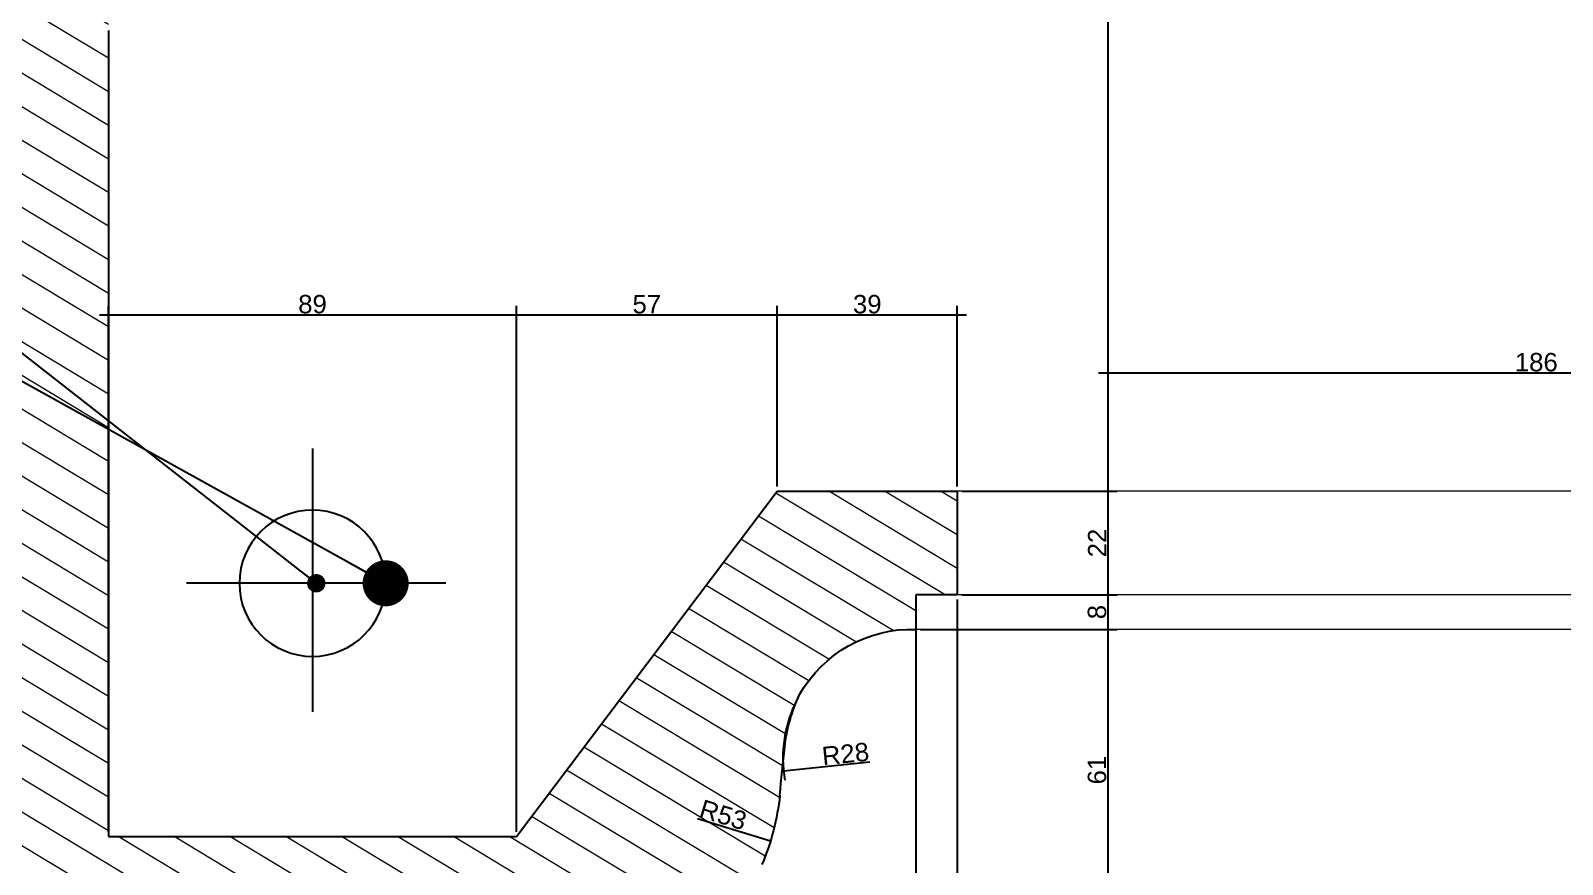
# Model space of a CAD drawing. Header units: inches. Extents: x 230831 to 416194, y 441295 to 526666.
# Drawn here: x 236159.6 to 236492, y 452519.2 to 452700.2 of the extents above; entities that cross this region are included whole.
import ezdxf

# ---------------------------------------------------------------- set-up
doc = ezdxf.new("R2010")
doc.units = ezdxf.units.IN
doc.header["$MEASUREMENT"] = 0
for name, color, linetype in [('A-DIMESNION-1', 7, 'Continuous'), ('CQ Grg Gypsum', 41, 'Continuous'), ('CQ Light Elevation', 4, 'Continuous'), ('CQ section wall', 3, 'Continuous'), ('CQ SPOT DETAIL DIMENSION', 9, 'Continuous'), ('CQ SPOT DETAILS', 40, 'Continuous'), ('CQ_callout', 34, 'Continuous'), ('DETAIL', 1, 'Continuous'), ('LIGHT', 130, 'Continuous'), ('xref grd floor$2$CQ Wall hatch_CHB', 8, 'Continuous')]:
    doc.layers.add(name, color=color, linetype=linetype)
doc.layers.add('CQ gypsum 2', color=42, linetype='Continuous', lineweight=0)
doc.layers.add('CQ Gypsum Hatch', color=8, linetype='Continuous', lineweight=20)
doc.styles.get("Standard").update_dxf_attribs({"font": 'arial.ttf'})
doc.dimstyles.new('chester 15', dxfattribs={"dimscale": 0.15, "dimtxt": 150, "dimasz": 100, "dimexe": 100, "dimexo": 0, "dimgap": 80, "dimtad": 1, "dimdec": 0, "dimzin": 0, "dimdsep": 46, "dimtxsty": 'Standard', "dimblk": 'DOT', "dimcen": 100, "dimclrd": 1, "dimclre": 1, "dimclrt": 3, "dimadec": 0, "dimazin": 0, "dimtfac": 1, "dimtdec": 0, "dimtofl": 0, "dimtmove": 0, "dimatfit": 3, "dimfxl": 1, "dimtolj": 1, "dimtzin": 0, "dimlwd": -1, "dimarcsym": 0})
doc.dimstyles.new('chester 25', dxfattribs={"dimscale": 0.25, "dimtxt": 150, "dimasz": 100, "dimexe": 10, "dimexo": 20, "dimgap": 80, "dimtad": 1, "dimdec": 0, "dimzin": 0, "dimdsep": 46, "dimtxsty": 'Standard', "dimblk": 'DOT', "dimcen": 50, "dimclrd": 1, "dimclre": 1, "dimclrt": 3, "dimadec": 0, "dimazin": 0, "dimtfac": 1, "dimtdec": 0, "dimtofl": 0, "dimtmove": 0, "dimatfit": 3, "dimfxl": 1, "dimtolj": 1, "dimtzin": 0, "dimlwd": -1, "dimarcsym": 0})
doc.dimstyles.new('CQ Anno', dxfattribs={"dimscale": 40, "dimtxt": 2.2, "dimasz": 200, "dimexe": 1, "dimexo": 0.5, "dimgap": 0.5, "dimtad": 1, "dimrnd": 1, "dimdsep": 46, "dimtxsty": 'Standard', "dimblk": 'DOTSMALL', "dimcen": 0.0025, "dimdle": 0.5, "dimclrd": 8, "dimclre": 8, "dimclrt": 53, "dimazin": 2, "dimtfac": 1, "dimtix": 1, "dimtmove": 1, "dimatfit": 0, "dimfxl": 50, "dimtolj": 1, "dimtzin": 0, "dimlwd": -1, "dimarcsym": 1})
doc.dimstyles.get("Standard").update_dxf_attribs({"dimtxt": 0.18, "dimasz": 0.18, "dimexe": 0.18, "dimexo": 0.0625, "dimgap": 0.09, "dimtad": 0, "dimtih": 1, "dimtoh": 1, "dimdec": 4, "dimzin": 0, "dimdsep": 46, "dimtxsty": 'Standard', "dimcen": 0.09, "dimadec": 0, "dimazin": 0, "dimtfac": 1, "dimtdec": 4, "dimtofl": 0, "dimtmove": 0, "dimatfit": 3, "dimfxl": 1, "dimtolj": 1, "dimtzin": 0, "dimarcsym": 0})

# ---------------------------------------------------------------- blocks, each defined once
blk = doc.blocks.new('SECTION A AND B')
at = {"layer": 'xref grd floor$2$CQ Wall hatch_CHB', "extrusion": (2.772420434295382e-08, -3.397086406510971e-09, 0.9999999999999997)}
h = blk.add_hatch(dxfattribs=at)
h.set_pattern_fill('AR-CONC', color=256, scale=10, angle=-13.97142328298568, style=0)
h.set_pattern_definition([(36.02857671701432, (-1.13686837721616e-13, 0), (68.08902030313811, -23.40695012282138), [7.5, -82.5]), (341.0285767170143, (-1.13686837721616e-13, 0), (4.696115536243854, 76.34393155101377), [6, -66]), (86.48002117701432, (5.674084953584043, -1.950579099106383), (72.78513543292053, 52.93698073081792), [6.374019199999999, -70.1142112]), (32.21277671701431, (4.828758459330061, 19.4083253203734), (99.57057156855136, -41.82951326026698), [11.25, -123.75]), (82.66421220701432, (13.12630211951353, 15.92253007405429), (114.2200327004979, 71.963769638355), [9.5610342, -105.171376]), (337.2127407070143, (4.828758459330061, 19.4083253203734), (114.2200326282029, 71.96376960434766), [9, -99.0000001]), (7.028576717014317, (13.3257315046842, 12.14186476061497), (48.20408439676903, -53.482391937558), [7.5, -82.5]), (312.0285767170143, (13.3257315046842, 12.14186476061497), (41.11958765836167, 64.49518506525843), [6, -66]), (57.48002145701431, (17.34273850980571, 7.684998795658815), (89.32367130771905, 11.0127931513372), [6.374019000000001, -70.1142112]), (23.52857671701431, (-1.13686837721616e-13, 0), (9.217332202968066, 32.01097604041664), [0, -65.19999999999999, 0, -67, 0, -66.25]), (353.5285767170143, (-1.13686837721616e-13, 0), (35.05129027384105, 31.92285780031193), [0, -38.2, 0, -63.7, 0, -25.25]), (313.5285767170143, (-21.64028273221652, 5.384065682153131), (51.25843738430945, -15.07725946313946), [0, -25, 0, -78, 0, -103.5]), (303.5285767170143, (-31.34444539240314, 7.798444911818211), (59.01024838598841, -4.365975426402727), [0, -32.5, 0, -51.8, 0, -73.5])])
h.paths.add_polyline_path([(234206.6824561684, 453817.1762365347), (234206.6824561684, 453567.1762365348), (236854.1733847183, 453567.1762365348), (236854.1733847183, 453817.1762365348)])
h.paths.add_polyline_path([(234206.6824561684, 449317.1762365348), (234206.6824561684, 449117.1762365348), (236854.1733847183, 449117.1762365348), (236854.1733847183, 449317.1762365348)])
h = blk.add_hatch(dxfattribs=at)
h.set_pattern_fill('ANSI31,_O', color=8, scale=150, angle=76.02857671701435)
h.set_pattern_definition([(121.0285767170143, (-1.13686837721616e-13, 0), (-16.06706840326394, -9.664978682068453), [])])
h.paths.add_polyline_path([(234504.1733847185, 453567.1762365348), (234404.1738281932, 453567.1762365348), (234404.1738281934, 452067.1762365347), (234504.1733847184, 452067.1185752425)])
h.paths.add_polyline_path([(236754.1732899436, 453567.1762365348), (236754.1732899436, 449317.1762365348), (236854.1733847183, 449317.1762365348), (236854.1733847183, 453567.1762365348)])
blk = doc.blocks.new('_Dot')
at = {"color": 0, "linetype": 'ByBlock', "lineweight": -2}
blk.add_line((-0.5, 0), (-1, 0), dxfattribs=at)
at = {"color": 0, "linetype": 'ByBlock', "const_width": 0.5}
blk.add_lwpolyline([(-0.25, 0, 1), (0.25, 0, 1)], format="xyb", close=True, dxfattribs=at)
blk = doc.blocks.new('*D219')
at = {"layer": 'A-DIMESNION-1', "color": 1, "lineweight": -2, "ltscale": 0.05, "transparency": 16777216}
for p, q in [((236321.5089353906, 452850.2154060968), (233364.0999054055, 452850.2154060968)), ((234831.8532837918, 449417.1538911526), (233364.0999054055, 449417.1538911526))]:
    blk.add_line(p, q, dxfattribs=at)
at = {"layer": 'A-DIMESNION-1', "color": 1, "ltscale": 0.05, "transparency": 16777216}
blk.add_line((233366.5999054055, 452825.2154060968), (233366.5999054055, 449442.1538911526), dxfattribs=at)
at = {"layer": 'Defpoints', "color": 0, "linetype": 'Continuous', "ltscale": 0.05, "transparency": 16777216}
for p in [(236326.5089353906, 452850.2154060968, 0.0002310137692535668), (233366.5999054055, 449417.1538911526), (234836.8532837918, 449417.1538911525, -2.213903546725328e-07)]:
    blk.add_point(p, dxfattribs=at)
at = {"layer": 'A-DIMESNION-1', "color": 1, "linetype": 'Continuous', "ltscale": 0.05, "transparency": 16777216, "xscale": 25, "yscale": 25, "zscale": 25}
for p, rotation in [((233366.5999054055, 452850.2154060968), 90), ((233366.5999054055, 449417.1538911526), 270)]:
    blk.add_blockref('_Dot', p, dxfattribs=dict(at, rotation=rotation))
at = {"layer": 'A-DIMESNION-1', "color": 3, "linetype": 'Continuous', "ltscale": 0.05, "transparency": 16777216, "insert": (233327.4406284614, 451133.6846486247), "char_height": 37.5, "attachment_point": 5, "rotation": 90.00000000000001}
blk.add_mtext('\\A1;3433', dxfattribs=at)
blk = doc.blocks.new('indirect light plan')
at = {"layer": 'LIGHT'}
for points in [[(91309.27637586422, -49485.64607297082), (91309.27637586422, -49542.81288219872)], [(91280.30761182308, -49514.89427001408), (91336.60707406467, -49514.89427001408)]]:
    blk.add_lwpolyline(points, dxfattribs=at)
blk.add_circle((91309.27637586422, -49514.89427001413), 15.87653305614367, dxfattribs=at)
blk = doc.blocks.new('section ceiling a and b')
at = {"layer": 'CQ Gypsum Hatch', "extrusion": (2.772420434295382e-08, 3.39708640651097e-09, 0.9999999999999997)}
h = blk.add_hatch(dxfattribs=at)
h.set_pattern_fill('ANSI31', color=256, scale=50, angle=166.0285767170143, style=0)
h.set_pattern_definition([(211.0285767170143, (-1582.028212792153, -743.9962909689057), (3.221659560689484, -5.355689467754646), [])])
edge = h.paths.add_edge_path()
edge.add_line((156317.0404743176, 36696.44544566661), (156920.8086084217, 36696.44509396958))
edge.add_arc((156920.8086084217, 36546.44509396928), 150.0000000003056, 5.6274984672199935e-12, 90, ccw=False)
edge.add_line((157070.8086084221, 36546.44509396929), (157070.8086084221, 36371.44509396749))
edge.add_line((157070.8086084221, 36371.44509396749), (156982.3086084216, 36371.44509396749))
edge.add_line((156982.3086084216, 36371.44509396749), (156925.7022465109, 36446.44509396749))
edge.add_line((156925.7022465109, 36446.44509396749), (156886.6303951438, 36446.44509396935))
edge.add_line((156886.6303951438, 36446.44509396935), (156886.6303951438, 36423.94509396754))
edge.add_line((156886.6303951438, 36423.94509396754), (156895.6303951435, 36423.94509396749))
edge.add_line((156895.6303951435, 36423.94509396749), (156895.6303951439, 36416.44509396776))
edge.add_arc((156896.5189341682, 36388.50896893237), 27.95025194145004, 29.519025342495297, 91.82174081782051, ccw=False)
edge.add_arc((156888.3789596119, 36386.86859174967), 35.93479783933154, 6.527251485476995, 25.39668080828028, ccw=False)
edge.add_arc((156592.7877927036, 36352.80523850317), 333.4821784867488, 4.751447809732724, 6.568657368015124, ccw=False)
edge.add_arc((156978.2850813332, 36386.16965127675), 53.47024035951061, 186.1635720968003, 202.8448179774395)
edge.add_arc((156945.3045167858, 36373.27808013645), 18.09530210408352, 205.7714928762176, 276.830970200255)
edge.add_line((156947.4567843333, 36355.31123003294), (156947.4567843332, 36352.31123003318))
edge.add_arc((156947.4567843332, 36344.51172138484), 7.799508648342453, 89.99999999957241, 308.4673023863901)
edge.add_line((156952.3086084214, 36338.40499245905), (156952.3086084213, 36329.4049924594))
edge.add_arc((156952.3086084212, 36308.40499245924), 21.00000000016007, -1.986109054996632e-10, 89.99999999976183, ccw=False)
edge.add_line((156973.3086084214, 36308.40499245917), (157022.3086084214, 36308.40499245917))
edge.add_line((157022.3086084214, 36308.40499245917), (157022.3086084214, 36263.40585075942))
edge.add_line((157022.3086084214, 36263.40585075942), (157142.3166730269, 36263.40591214225))
edge.add_line((157142.3166730269, 36263.40591214225), (157142.3166615469, 36283.40592362208))
edge.add_line((157142.3166615469, 36283.40592362208), (157162.3166229082, 36283.40592362208))
edge.add_line((157162.3166229082, 36283.40592362208), (157162.3166135021, 36308.40594055335))
edge.add_line((157162.3166135021, 36308.40594055335), (157095.8086148447, 36308.40593810467))
edge.add_line((157095.8086148447, 36308.40593810467), (157095.8086084217, 36546.44509396958))
edge.add_arc((156920.8086084217, 36546.44509396954), 175.0000000000291, 1.429308559572743e-11, 90.00000000001907)
edge.add_line((156920.8086084216, 36721.44509396958), (156317.0404743176, 36721.44549065561))
edge.add_line((156317.0404743176, 36721.44549065561), (156143.8245845959, 36721.44549030095))
edge.add_arc((156143.8245845962, 36546.44549030096), 174.9999999999854, 90.00000000008575, 180.000000000081)
edge.add_line((155968.8245845962, 36546.44549030071), (155968.8245781733, 36308.40633443603))
edge.add_line((155968.8245781733, 36308.40633443603), (155902.3165795159, 36308.40633688471))
edge.add_line((155902.3165795159, 36308.40633688471), (155902.3165701095, 36283.4063199535))
edge.add_line((155902.3165701095, 36283.4063199535), (155967.3165314708, 36283.40629412411))
edge.add_line((155967.3165314708, 36283.40629412411), (155967.3165199911, 36263.40628264433))
edge.add_line((155967.3165199911, 36263.40628264433), (156042.3245845964, 36263.40624709084))
edge.add_line((156042.3245845964, 36263.40624709084), (156042.3245845966, 36308.40538879053))
edge.add_line((156042.3245845966, 36308.40538879053), (156091.3245845966, 36308.40538879076))
edge.add_arc((156112.3245845965, 36308.40538879063), 20.99999999991269, 89.99999999968242, 179.9999999996427, ccw=False)
edge.add_line((156112.3245845966, 36329.40538879053), (156112.3245845963, 36338.40538879074))
edge.add_arc((156117.1764086845, 36344.51211771623), 7.799508648130567, 231.5326976120793, 449.9999999987172)
edge.add_line((156117.1764086846, 36352.31162636436), (156117.1764086848, 36355.31162636453))
edge.add_arc((156119.3286762316, 36373.278476469), 18.09530210495172, 263.1690298025771, 334.2285071265885)
edge.add_arc((156086.3481117089, 36386.17004760171), 53.47024033470178, 337.155182020676, 353.8364279013091)
edge.add_arc((156471.8454003887, 36352.80563482564), 333.4821785618601, 173.4313426324718, 175.2485521907542, ccw=False)
edge.add_arc((156176.2542334163, 36386.86898807808), 35.93479784997965, 154.6033191939369, 173.472748516723, ccw=False)
edge.add_arc((156168.1142588494, 36388.50936526362), 27.95025194138269, 88.17825918098032, 150.4809746563083, ccw=False)
edge.add_line((156169.0027978742, 36416.44549029891), (156169.0027978742, 36423.94549029891))
edge.add_line((156169.0027978742, 36423.94549029891), (156178.0027978742, 36423.94549029891))
edge.add_line((156178.0027978742, 36423.94549029891), (156178.0027978742, 36446.44549030071))
edge.add_line((156178.0027978742, 36446.44549030071), (156138.9309465071, 36446.44549029885))
edge.add_line((156138.9309465071, 36446.44549029885), (156082.3245845966, 36371.44549029885))
edge.add_line((156082.3245845966, 36371.44549029885), (155993.8245845959, 36371.44549029885))
edge.add_line((155993.8245845959, 36371.44549029885), (155993.8245845959, 36546.44549030095))
edge.add_arc((156143.8245845959, 36546.4454903007), 150.0000000000291, 89.99999999991098, 179.9999999999055, ccw=False)
edge.add_line((156143.8245845962, 36696.44549030071), (156317.0404743176, 36696.44544566661))
at = {"layer": 'CQ Grg Gypsum'}
for p, q in [((157070.8086084221, 36546.44509396935, -1.466518336013314e-07), (157070.8086084221, 36371.44509396754, -1.466518336030662e-07)), ((156886.6303951438, 36446.44509396941, -1.466518336013314e-07), (156886.6303951438, 36423.9450939676, -1.466518336013314e-07)), ((156925.7022465109, 36446.44509396754, -1.466518336013314e-07), (156886.6303951438, 36446.44509396941, -1.466518336013314e-07)), ((156982.3086084216, 36371.44509396754, -1.466518336030662e-07), (156925.7022465109, 36446.44509396754, -1.466518336013314e-07)), ((156886.6303951438, 36423.9450939676, -1.466518336013314e-07), (156895.6303951436, 36423.94509396754, -1.46651833597862e-07)), ((156895.6303951436, 36423.94509396754, -1.46651833597862e-07), (156895.6303951438, 36416.4450939676, -1.466518336013314e-07)), ((157070.8086084221, 36371.44509396754, -1.466518336030662e-07), (156982.3086084216, 36371.44509396754, -1.466518336030662e-07))]:
    blk.add_line(p, q, dxfattribs=at)
for centre, radius, start, end in [((156896.5189341683, 36388.50896893285, -1.466518335943925e-07), 27.95025194104338, 29.51902534283476, 91.82174081816598), ((156888.3789596026, 36386.86859174748, -1.466518335943925e-07), 35.93479784867265, 6.527251482376904, 25.3966808051728), ((156592.7877925308, 36352.80523848126, -1.466518336013314e-07), 333.4821786609712, 4.751447810083597, 6.568657368364827), ((156978.2850813276, 36386.16965127521, -1.466518335943925e-07), 53.47024035375843, 186.163572095737, 202.8448179763756)]:
    blk.add_arc(centre, radius, start, end, dxfattribs=at)
at = {"layer": 'CQ Light Elevation', "color": 8, "extrusion": (2.791200344724611e-08, 3.420097699331303e-09, 0.9999999999999997)}
blk.add_blockref('indirect light plan', (65717.28223255763, 85941.33930793242, 0.004457215183239768), dxfattribs=at)
blk = doc.blocks.new('*D223')
at = {"layer": 'CQ SPOT DETAIL DIMENSION', "color": 1, "lineweight": -2, "transparency": 16777216}
for p, q in [((236676.8974116587, 452850.2153863771), (236501.8640906159, 452850.2153863771)), ((236676.8974116587, 449417.1762365348), (236501.8640906159, 449417.1762365348))]:
    blk.add_line(p, q, dxfattribs=at)
at = {"layer": 'CQ SPOT DETAIL DIMENSION', "color": 1, "transparency": 16777216}
blk.add_line((236516.8640906159, 452835.2153863771), (236516.8640906159, 449432.1762365348), dxfattribs=at)
at = {"layer": 'Defpoints', "color": 0, "transparency": 16777216}
for p in [(236676.8974116587, 452850.2153863771, 0.001669800029005759), (236516.8640906159, 449417.1762365348), (236676.8974116587, 449417.1762365348, 0.0003058239064341328)]:
    blk.add_point(p, dxfattribs=at)
at = {"layer": 'CQ SPOT DETAIL DIMENSION', "color": 1, "transparency": 16777216, "xscale": 15, "yscale": 15, "zscale": 15}
for p, rotation in [((236516.8640906159, 452850.2153863771), 90), ((236516.8640906159, 449417.1762365348), 270)]:
    blk.add_blockref('_Dot', p, dxfattribs=dict(at, rotation=rotation))
at = {"layer": 'CQ SPOT DETAIL DIMENSION', "color": 3, "transparency": 16777216, "insert": (236493.3685244494, 451133.6958114561), "char_height": 22.5, "attachment_point": 5, "rotation": 90}
blk.add_mtext('\\A1;3433', dxfattribs=at)
blk = doc.blocks.new('_DotSmall')
at = {"color": 0, "linetype": 'ByBlock', "const_width": 0.5}
blk.add_lwpolyline([(-0.0625, 0, 1), (0.0625, 0, 1)], format="xyb", close=True, dxfattribs=at)
blk = doc.blocks.new('*D336')
at = {"layer": 'Defpoints', "color": 0, "linetype": 'Continuous', "ltscale": 0.05, "transparency": 16777216}
for p in [(236368.1664912439, 452850.2154303626, 0.001302096319433689), (236360.6871486685, 452600.2154060967, 0.001301454406571534), (236393.3669581068, 452600.2154060967)]:
    blk.add_point(p, dxfattribs=at)
at = {"layer": 'DETAIL', "color": 8, "ltscale": 0.05, "transparency": 16777216}
blk.add_line((236393.3669581068, 452852.2154303626), (236393.3669581068, 452598.2154060967), dxfattribs=at)
at = {"layer": 'DETAIL', "color": 8, "lineweight": -2, "ltscale": 0.05, "transparency": 16777216}
for p, q in [((236369.1664912439, 452850.2154303626), (236395.3669581068, 452850.2154303626)), ((236361.6871486685, 452600.2154060967), (236395.3669581068, 452600.2154060967))]:
    blk.add_line(p, q, dxfattribs=at)
at = {"layer": 'DETAIL', "color": 8, "linetype": 'Continuous', "ltscale": 0.05, "transparency": 16777216}
for p, rotation in [((236393.3669581068, 452850.2154303626), 90), ((236393.3669581068, 452600.2154060967), 270)]:
    blk.add_blockref('_DotSmall', p, dxfattribs=dict(at, rotation=rotation))
at = {"layer": 'DETAIL', "color": 53, "linetype": 'Continuous', "ltscale": 0.05, "transparency": 16777216, "insert": (236391.024666156, 452725.2154182295), "char_height": 4, "attachment_point": 5, "rotation": 90}
blk.add_mtext('\\A1;250', dxfattribs=at)
blk = doc.blocks.new('*D713')
at = {"layer": 'Defpoints', "color": 0, "linetype": 'Continuous', "ltscale": 0.05, "transparency": 16777216}
for p in [(236360.6871486685, 452600.2154060967, 0.001301454406571534), (236360.6871486686, 452577.7154183363, 0.001301377972168963), (236393.366958106, 452577.7154183363)]:
    blk.add_point(p, dxfattribs=at)
at = {"layer": 'DETAIL', "color": 8, "ltscale": 0.05, "transparency": 16777216}
blk.add_line((236393.366958106, 452602.2154060967), (236393.366958106, 452575.7154183363), dxfattribs=at)
at = {"layer": 'DETAIL', "color": 8, "lineweight": -2, "ltscale": 0.05, "transparency": 16777216}
for p, q in [((236361.6871486685, 452600.2154060967), (236395.366958106, 452600.2154060967)), ((236361.6871486686, 452577.7154183363), (236395.366958106, 452577.7154183363))]:
    blk.add_line(p, q, dxfattribs=at)
at = {"layer": 'DETAIL', "color": 8, "linetype": 'Continuous', "ltscale": 0.05, "transparency": 16777216}
for p, rotation in [((236393.366958106, 452600.2154060967), 90), ((236393.366958106, 452577.7154183363), 270)]:
    blk.add_blockref('_DotSmall', p, dxfattribs=dict(at, rotation=rotation))
at = {"layer": 'DETAIL', "color": 53, "linetype": 'Continuous', "ltscale": 0.05, "transparency": 16777216, "insert": (236391.0587725671, 452588.9654122163), "char_height": 4, "attachment_point": 5, "rotation": 90}
blk.add_mtext('\\A1;22', dxfattribs=at)
blk = doc.blocks.new('*D712')
at = {"layer": 'Defpoints', "color": 0, "linetype": 'Continuous', "ltscale": 0.05, "transparency": 16777216}
for p in [(236360.6871486686, 452577.7154183363, 0.001301377972168963), (236351.6896572926, 452570.2153261928, 0.0013026359577761), (236393.3669581061, 452570.2153261928)]:
    blk.add_point(p, dxfattribs=at)
at = {"layer": 'DETAIL', "color": 8, "ltscale": 0.05, "transparency": 16777216}
blk.add_line((236393.3669581061, 452579.7154183363), (236393.3669581061, 452568.2153261928), dxfattribs=at)
at = {"layer": 'DETAIL', "color": 8, "lineweight": -2, "ltscale": 0.05, "transparency": 16777216}
for p, q in [((236361.6871486686, 452577.7154183363), (236395.3669581061, 452577.7154183363)), ((236352.6896572926, 452570.2153261928), (236395.3669581061, 452570.2153261928))]:
    blk.add_line(p, q, dxfattribs=at)
at = {"layer": 'DETAIL', "color": 8, "linetype": 'Continuous', "ltscale": 0.05, "transparency": 16777216}
for p, rotation in [((236393.3669581061, 452577.7154183363), 90), ((236393.3669581061, 452570.2153261928), 270)]:
    blk.add_blockref('_DotSmall', p, dxfattribs=dict(at, rotation=rotation))
at = {"layer": 'DETAIL', "color": 53, "linetype": 'Continuous', "ltscale": 0.05, "transparency": 16777216, "insert": (236391.0246661553, 452573.9653722644), "char_height": 4, "attachment_point": 5, "rotation": 90}
blk.add_mtext('\\A1;8', dxfattribs=at)
blk = doc.blocks.new('*D711')
at = {"layer": 'Defpoints', "color": 0, "linetype": 'Continuous', "ltscale": 0.05, "transparency": 16777216}
for p in [(236351.6896572926, 452570.2153261928, 0.0013026359577761), (236299.8607594793, 452509.0815421605, 0.001302831180204509), (236393.366958106, 452509.0815421605)]:
    blk.add_point(p, dxfattribs=at)
at = {"layer": 'DETAIL', "color": 8, "ltscale": 0.05, "transparency": 16777216}
blk.add_line((236393.366958106, 452572.2153261928), (236393.366958106, 452507.0815421605), dxfattribs=at)
at = {"layer": 'DETAIL', "color": 8, "lineweight": -2, "ltscale": 0.05, "transparency": 16777216}
for p, q in [((236352.6896572926, 452570.2153261928), (236395.366958106, 452570.2153261928)), ((236300.8607594793, 452509.0815421605), (236395.366958106, 452509.0815421605))]:
    blk.add_line(p, q, dxfattribs=at)
at = {"layer": 'DETAIL', "color": 8, "linetype": 'Continuous', "ltscale": 0.05, "transparency": 16777216}
for p, rotation in [((236393.366958106, 452570.2153261928), 90), ((236393.366958106, 452509.0815421605), 270)]:
    blk.add_blockref('_DotSmall', p, dxfattribs=dict(at, rotation=rotation))
at = {"layer": 'DETAIL', "color": 53, "linetype": 'Continuous', "ltscale": 0.05, "transparency": 16777216, "insert": (236391.0246661551, 452539.6484341765), "char_height": 4, "attachment_point": 5, "rotation": 90}
blk.add_mtext('\\A1;61', dxfattribs=at)
blk = doc.blocks.new('*D271')
at = {"layer": 'Defpoints', "color": 0, "linetype": 'Continuous', "ltscale": 0.05, "transparency": 16777216}
for p in [(236321.6152973012, 452638.4522294778), (236321.6152973012, 452600.2154060946, 0.001302537642562887), (236360.6871486684, 452600.2154060964)]:
    blk.add_point(p, dxfattribs=at)
at = {"layer": 'DETAIL', "color": 8, "ltscale": 0.05, "transparency": 16777216}
blk.add_line((236362.6871486684, 452638.4522294778), (236319.6152973012, 452638.4522294778), dxfattribs=at)
at = {"layer": 'DETAIL', "color": 8, "lineweight": -2, "ltscale": 0.05, "transparency": 16777216}
for p, q in [((236321.6152973012, 452601.2154060946), (236321.6152973012, 452640.4522294778)), ((236360.6871486684, 452601.2154060964), (236360.6871486684, 452640.4522294778))]:
    blk.add_line(p, q, dxfattribs=at)
at = {"layer": 'DETAIL', "color": 8, "linetype": 'Continuous', "ltscale": 0.05, "transparency": 16777216, "rotation": 180}
blk.add_blockref('_DotSmall', (236321.6152973012, 452638.4522294778), dxfattribs=at)
at = {"layer": 'DETAIL', "color": 8, "linetype": 'Continuous', "ltscale": 0.05, "transparency": 16777216}
blk.add_blockref('_DotSmall', (236360.6871486684, 452638.4522294778), dxfattribs=at)
at = {"layer": 'DETAIL', "color": 53, "linetype": 'Continuous', "ltscale": 0.05, "transparency": 16777216, "insert": (236341.1512229848, 452640.7958856852), "char_height": 4, "attachment_point": 5}
blk.add_mtext('\\A1;39', dxfattribs=at)
blk = doc.blocks.new('*D270')
at = {"layer": 'Defpoints', "color": 0, "linetype": 'Continuous', "ltscale": 0.05, "transparency": 16777216}
for p in [(236265.0089353905, 452638.4522294778), (236321.6152973012, 452600.2154060946, 0.001302537642562887), (236265.0089353905, 452525.2154060946, 0.001303852227427121)]:
    blk.add_point(p, dxfattribs=at)
at = {"layer": 'DETAIL', "color": 8, "ltscale": 0.05, "transparency": 16777216}
blk.add_line((236323.6152973012, 452638.4522294778), (236263.0089353905, 452638.4522294778), dxfattribs=at)
at = {"layer": 'DETAIL', "color": 8, "lineweight": -2, "ltscale": 0.05, "transparency": 16777216}
for p, q in [((236265.0089353905, 452526.2154060946), (236265.0089353905, 452640.4522294778)), ((236321.6152973012, 452601.2154060946), (236321.6152973012, 452640.4522294778))]:
    blk.add_line(p, q, dxfattribs=at)
at = {"layer": 'DETAIL', "color": 8, "linetype": 'Continuous', "ltscale": 0.05, "transparency": 16777216, "rotation": 180}
blk.add_blockref('_DotSmall', (236265.0089353905, 452638.4522294778), dxfattribs=at)
at = {"layer": 'DETAIL', "color": 8, "linetype": 'Continuous', "ltscale": 0.05, "transparency": 16777216}
blk.add_blockref('_DotSmall', (236321.6152973012, 452638.4522294778), dxfattribs=at)
at = {"layer": 'DETAIL', "color": 53, "linetype": 'Continuous', "ltscale": 0.05, "transparency": 16777216, "insert": (236293.3121163459, 452640.7863358898), "char_height": 4, "attachment_point": 5}
blk.add_mtext('\\A1;57', dxfattribs=at)
blk = doc.blocks.new('*D269')
at = {"layer": 'Defpoints', "color": 0, "linetype": 'Continuous', "ltscale": 0.05, "transparency": 16777216}
for p in [(236176.5089353901, 452638.4522294778), (236176.5089353901, 452525.2154060946, 0.001306305819511485), (236265.0089353905, 452525.2154060946, 0.001303852227427121)]:
    blk.add_point(p, dxfattribs=at)
at = {"layer": 'DETAIL', "color": 8, "ltscale": 0.05, "transparency": 16777216}
blk.add_line((236267.0089353905, 452638.4522294778), (236174.5089353901, 452638.4522294778), dxfattribs=at)
at = {"layer": 'DETAIL', "color": 8, "lineweight": -2, "ltscale": 0.05, "transparency": 16777216}
for p, q in [((236176.5089353901, 452526.2154060946), (236176.5089353901, 452640.4522294778)), ((236265.0089353905, 452526.2154060946), (236265.0089353905, 452640.4522294778))]:
    blk.add_line(p, q, dxfattribs=at)
at = {"layer": 'DETAIL', "color": 8, "linetype": 'Continuous', "ltscale": 0.05, "transparency": 16777216, "rotation": 180}
blk.add_blockref('_DotSmall', (236176.5089353901, 452638.4522294778), dxfattribs=at)
at = {"layer": 'DETAIL', "color": 8, "linetype": 'Continuous', "ltscale": 0.05, "transparency": 16777216}
blk.add_blockref('_DotSmall', (236265.0089353905, 452638.4522294778), dxfattribs=at)
at = {"layer": 'DETAIL', "color": 53, "linetype": 'Continuous', "ltscale": 0.05, "transparency": 16777216, "insert": (236220.7589353903, 452640.7945214287), "char_height": 4, "attachment_point": 5}
blk.add_mtext('\\A1;89', dxfattribs=at)
blk = doc.blocks.new('*D289')
at = {"layer": 'Defpoints', "color": 0, "linetype": 'Continuous', "ltscale": 0.05, "transparency": 16777216}
for p in [(236351.6871486686, 452577.7154060946, 0.001301627489966465), (236360.6871486684, 452577.7154183361), (236351.6871486686, 452391.7758715467)]:
    blk.add_point(p, dxfattribs=at)
at = {"layer": 'DETAIL', "color": 8, "lineweight": -2, "ltscale": 0.05, "transparency": 16777216}
for p, q in [((236351.6871486686, 452576.7154060946), (236351.6871486686, 452389.7758715467)), ((236360.6871486684, 452576.7154183361), (236360.6871486684, 452389.7758715467))]:
    blk.add_line(p, q, dxfattribs=at)
at = {"layer": 'DETAIL', "color": 8, "ltscale": 0.05, "transparency": 16777216}
blk.add_line((236362.6871486684, 452391.7758715467), (236349.6871486686, 452391.7758715467), dxfattribs=at)
at = {"layer": 'DETAIL', "color": 8, "linetype": 'Continuous', "ltscale": 0.05, "transparency": 16777216, "rotation": 180}
blk.add_blockref('_DotSmall', (236351.6871486686, 452391.7758715467), dxfattribs=at)
at = {"layer": 'DETAIL', "color": 8, "linetype": 'Continuous', "ltscale": 0.05, "transparency": 16777216}
blk.add_blockref('_DotSmall', (236360.6871486684, 452391.7758715467), dxfattribs=at)
at = {"layer": 'DETAIL', "color": 53, "linetype": 'Continuous', "ltscale": 0.05, "transparency": 16777216, "insert": (236356.1871486685, 452394.1181634976), "char_height": 4, "attachment_point": 5}
blk.add_mtext('\\A1;9', dxfattribs=at)
blk = doc.blocks.new('*D288')
at = {"layer": 'Defpoints', "color": 0, "linetype": 'Continuous', "ltscale": 0.05, "transparency": 16777216}
for p in [(236351.6871486686, 452577.7154060946, 0.001301627489966465), (236307.6602681271, 452498.2820335121, 0.001302578258168953), (236307.6602681271, 452391.7758715467)]:
    blk.add_point(p, dxfattribs=at)
at = {"layer": 'DETAIL', "color": 8, "lineweight": -2, "ltscale": 0.05, "transparency": 16777216}
for p, q in [((236351.6871486686, 452576.7154060946), (236351.6871486686, 452389.7758715467)), ((236307.6602681271, 452497.2820335121), (236307.6602681271, 452389.7758715467))]:
    blk.add_line(p, q, dxfattribs=at)
at = {"layer": 'DETAIL', "color": 8, "ltscale": 0.05, "transparency": 16777216}
blk.add_line((236353.6871486686, 452391.7758715467), (236305.6602681271, 452391.7758715467), dxfattribs=at)
at = {"layer": 'DETAIL', "color": 8, "linetype": 'Continuous', "ltscale": 0.05, "transparency": 16777216, "rotation": 180}
blk.add_blockref('_DotSmall', (236307.6602681271, 452391.7758715467), dxfattribs=at)
at = {"layer": 'DETAIL', "color": 8, "linetype": 'Continuous', "ltscale": 0.05, "transparency": 16777216}
blk.add_blockref('_DotSmall', (236351.6871486686, 452391.7758715467), dxfattribs=at)
at = {"layer": 'DETAIL', "color": 53, "linetype": 'Continuous', "ltscale": 0.05, "transparency": 16777216, "insert": (236329.6737083978, 452394.0758715467), "char_height": 4, "attachment_point": 5}
blk.add_mtext('\\A1;44', dxfattribs=at)
blk = doc.blocks.new('*D703')
at = {"layer": 'Defpoints', "color": 0, "linetype": 'Continuous', "ltscale": 0.05, "transparency": 16777216}
for p in [(236269.0324624844, 452539.9399634019, 0.001303790698933266), (236320.1729512492, 452524.3285248901, 0.001302319836167005)]:
    blk.add_point(p, dxfattribs=at)
at = {"layer": 'DETAIL', "color": 8, "ltscale": 0.05, "transparency": 16777216}
blk.add_line((236304.3351621724, 452529.163259096), (236320.1729512492, 452524.3285248901), dxfattribs=at)
at = {"layer": 'DETAIL', "color": 8, "linetype": 'Continuous', "ltscale": 0.05, "transparency": 16777216, "rotation": 343.0243658502069}
blk.add_blockref('_DotSmall', (236320.1729512492, 452524.3285248901), dxfattribs=at)
at = {"layer": 'DETAIL', "color": 53, "linetype": 'Continuous', "ltscale": 0.05, "transparency": 16777216, "insert": (236309.877121529, 452529.9219124434), "char_height": 4, "attachment_point": 5, "rotation": 343.0243658502069}
blk.add_mtext('\\A1;R53', dxfattribs=at)
blk = doc.blocks.new('*D702')
at = {"layer": 'Defpoints', "color": 0, "linetype": 'Continuous', "ltscale": 0.05, "transparency": 16777216}
for p in [(236350.7986096438, 452542.2792810598, 0.001301531744425304), (236322.9951904013, 452539.4180816625, 0.001302292852360238)]:
    blk.add_point(p, dxfattribs=at)
at = {"layer": 'DETAIL', "color": 8, "ltscale": 0.05, "transparency": 16777216}
blk.add_line((236341.7265582377, 452541.3456927199), (236322.9951904013, 452539.4180816625), dxfattribs=at)
at = {"layer": 'DETAIL', "color": 8, "lineweight": -2, "ltscale": 0.05, "transparency": 16777216}
blk.add_arc((236350.7986096438, 452542.2792810598), 27.95025194098708, 152.5308946233271, 189.9753620535961, dxfattribs=at)
at = {"layer": 'DETAIL', "color": 8, "linetype": 'Continuous', "ltscale": 0.05, "transparency": 16777216, "rotation": 185.8755221213911}
blk.add_blockref('_DotSmall', (236322.9951904013, 452539.4180816625), dxfattribs=at)
at = {"layer": 'DETAIL', "color": 53, "linetype": 'Continuous', "ltscale": 0.05, "transparency": 16777216, "insert": (236336.43040354, 452543.1553368891), "char_height": 4, "attachment_point": 5, "rotation": 5.875522121391117}
blk.add_mtext('\\A1;R28', dxfattribs=at)
blk = doc.blocks.new('*D337')
at = {"layer": 'Defpoints', "color": 0, "linetype": 'Continuous', "ltscale": 0.05, "transparency": 16777216}
for p in [(236393.3669581052, 452837.2865133314), (236579.3380506202, 452837.2865133314), (236393.3669581052, 452625.8579444879)]:
    blk.add_point(p, dxfattribs=at)
at = {"layer": 'DETAIL', "color": 8, "lineweight": -2, "ltscale": 0.05, "transparency": 16777216}
for p, q in [((236393.3669581052, 452836.2865133314), (236393.3669581052, 452623.8579444879)), ((236579.3380506202, 452836.2865133314), (236579.3380506202, 452623.8579444879))]:
    blk.add_line(p, q, dxfattribs=at)
at = {"layer": 'DETAIL', "color": 8, "ltscale": 0.05, "transparency": 16777216}
blk.add_line((236581.3380506202, 452625.8579444879), (236391.3669581052, 452625.8579444879), dxfattribs=at)
at = {"layer": 'DETAIL', "color": 8, "linetype": 'Continuous', "ltscale": 0.05, "transparency": 16777216, "rotation": 180}
blk.add_blockref('_DotSmall', (236393.3669581052, 452625.8579444879), dxfattribs=at)
at = {"layer": 'DETAIL', "color": 8, "linetype": 'Continuous', "ltscale": 0.05, "transparency": 16777216}
blk.add_blockref('_DotSmall', (236579.3380506202, 452625.8579444879), dxfattribs=at)
at = {"layer": 'DETAIL', "color": 53, "linetype": 'Continuous', "ltscale": 0.05, "transparency": 16777216, "insert": (236486.3525043627, 452628.2002364388), "char_height": 4, "attachment_point": 5}
blk.add_mtext('\\A1;186', dxfattribs=at)

msp = doc.modelspace()

# ---------------------------------------------------------------- linework, layer by layer
at = {"layer": 'CQ gypsum 2', "extrusion": (2.772420434295382e-08, -3.397086406510971e-09, 0.9999999999999997)}
for p, q in [((237069.2318280672, 452600.215418338, 0.001282302528805043), (236321.6152331088, 452600.2153210434, 0.001303601961856413)), ((237069.2318280673, 452577.7154183361, 0.001282226094360889), (236360.6871486685, 452577.7154183361, 0.001301377972168963)), ((237078.2318280673, 452570.2154183361, 0.001281951098373753), (236349.907554905, 452570.2153259665, 0.001302686694730967))]:
    msp.add_line(p, q, dxfattribs=at)

# ---------------------------------------------------------------- block references
at = {"layer": 'CQ Grg Gypsum', "lineweight": 0, "extrusion": (2.772420434295382e-08, -3.397086406510971e-09, 0.9999999999999997), "xscale": -1}
msp.add_blockref('section ceiling a and b', (393247.317543812, 416153.770312127, 0.006316991008215804), dxfattribs=at)
at = {"layer": 'CQ section wall'}
msp.add_blockref('SECTION A AND B', (610.7446880468051, 0, 0.0002905160519317026), dxfattribs=at)

# ---------------------------------------------------------------- dimensions: what is measured, and where the dimension line sits
at = {"layer": 'A-DIMESNION-1', "color": 64, "linetype": 'Continuous', "ltscale": 0.05}
dim = msp.add_linear_dim(base=(233366.5999054055, 449417.1538911526, 0.001072237472688593), p1=(236326.5089353906, 452850.2154060968, 0.00130325124194216), p2=(234836.8532837917, 449417.1538911525, 0.001072016082333921), angle=90, dimstyle='chester 25', dxfattribs=at)
dim.commit()
dim.dimension.update_dxf_attribs({"geometry": '*D219', "text_midpoint": (233327.4406284614, 451133.6846486247, 0.001072237472688593)})
at = {"layer": 'CQ SPOT DETAIL DIMENSION', "color": 2}
dim = msp.add_linear_dim(base=(236516.8640906159, 449417.1762365348), p1=(236676.8974116587, 452850.2153863771, 0.001669800029005759), p2=(236676.8974116587, 449417.1762365348, 0.0003058239064341328), angle=90, dimstyle='chester 15', dxfattribs=at)
dim.commit()
dim.dimension.update_dxf_attribs({"geometry": '*D223', "text_midpoint": (236493.3685244494, 451133.6958114561)})
at = {"layer": 'DETAIL', "color": 64, "linetype": 'Continuous', "ltscale": 0.05}
for base, p1, p2, picture, middle in [((236393.3669581068, 452600.2154060967), (236368.1664912438, 452850.2154303623, 0.001302096319433689), (236360.6871486684, 452600.2154060964, 0.001301454406571534), '*D336', (236391.024666156, 452725.2154182295)), ((236393.366958106, 452577.7154183363), (236360.6871486684, 452600.2154060964, 0.001301454406571534), (236360.6871486685, 452577.7154183361, 0.001301377972168963), '*D713', (236391.0587725671, 452588.9654122163)), ((236393.3669581061, 452570.2153261928), (236360.6871486685, 452577.7154183361, 0.001301377972168963), (236351.6896572925, 452570.2153261926, 0.0013026359577761), '*D712', (236391.0246661553, 452573.9653722644)), ((236393.366958106, 452509.0815421605), (236351.6896572925, 452570.2153261926, 0.0013026359577761), (236299.8607594791, 452509.0815421602, 0.001302831180204509), '*D711', (236391.0246661551, 452539.6484341765))]:
    dim = msp.add_linear_dim(base=base, p1=p1, p2=p2, angle=90, dimstyle='CQ Anno', override={"dimscale": 4, "dimtxt": 1, "dimasz": 0.25, "dimexe": 0.5, "dimexo": 0.25, "dimgap": 0.075, "dimcen": 0.00125}, dxfattribs=at)
    dim.commit()
    dim.dimension.update_dxf_attribs({"geometry": picture, "text_midpoint": middle})
for base, p1, p2, picture, middle in [((236393.3669581052, 452625.8579444879), (236579.3380506202, 452837.2865133314), (236393.3669581052, 452837.2865133314), '*D337', (236486.3525043627, 452628.2002364388)), ((236176.5089353901, 452638.4522294778), (236265.0089353905, 452525.2154060946, 0.001303852227427121), (236176.5089353901, 452525.2154060946, 0.001306305819511485), '*D269', (236220.7589353903, 452640.7945214287)), ((236265.0089353905, 452638.4522294778), (236321.6152973012, 452600.2154060946, 0.001302537642562887), (236265.0089353905, 452525.2154060946, 0.001303852227427121), '*D270', (236293.3121163459, 452640.7863358898)), ((236321.6152973012, 452638.4522294778), (236360.6871486684, 452600.2154060964), (236321.6152973012, 452600.2154060946, 0.001302537642562887), '*D271', (236341.1512229848, 452640.7958856852)), ((236307.6602681271, 452391.7758715467), (236351.6871486686, 452577.7154060946, 0.001301627489966465), (236307.6602681271, 452498.2820335121, 0.001302578258168953), '*D288', (236329.6737083978, 452394.0758715467)), ((236351.6871486686, 452391.7758715467), (236360.6871486684, 452577.7154183361), (236351.6871486686, 452577.7154060946, 0.001301627489966465), '*D289', (236356.1871486685, 452394.1181634976))]:
    dim = msp.add_linear_dim(base=base, p1=p1, p2=p2, dimstyle='CQ Anno', override={"dimscale": 4, "dimtxt": 1, "dimasz": 0.25, "dimexe": 0.5, "dimexo": 0.25, "dimgap": 0.075, "dimcen": 0.00125}, dxfattribs=at)
    dim.commit()
    dim.dimension.update_dxf_attribs({"geometry": picture, "text_midpoint": middle})
for center, mpoint, picture, middle in [((236350.7986096438, 452542.2792810598, 0.001301531744425304), (236322.9951904013, 452539.4180816625, 0.001302292852360238), '*D702', (236336.6701782773, 452540.8253498379)), ((236269.0324624844, 452539.9399634019, 0.001303790698933266), (236320.1729512492, 452524.3285248901, 0.001302319836167005), '*D703', (236309.1928559537, 452527.6803716695))]:
    dim = msp.add_radius_dim(center=center, mpoint=mpoint, dimstyle='CQ Anno', override={"dimscale": 4, "dimtxt": 1, "dimasz": 0.25, "dimexe": 0.5, "dimexo": 0.25, "dimgap": 0.075, "dimcen": 0.00125}, dxfattribs=at)
    dim.commit()
    dim.dimension.update_dxf_attribs({"geometry": picture, "text_midpoint": middle, "dimtype": 164})

# ---------------------------------------------------------------- leaders
at = {"layer": 'CQ SPOT DETAILS', "color": 1}
msp.add_leader([(236221.5779683106, 452580.2153500454, 0.001255119179009335), (236127.670541714, 452653.6869383015, 0.001255119179009335), (236054.8784766124, 452653.6869383016, 0.001255119179009335)], dimstyle='Standard', override={"dimasz": 4, "dimldrblk": 'Dot', "dimfxl": 0.1, "dimarcsym": 2}, dxfattribs=at)
at = {"layer": 'CQ_callout'}
msp.add_leader([(236236.6354684464, 452580.2153500454, 0.0003581055442671624), (235184.6179289854, 453163.5891823588, 0.0003581055442671624), (234696.1578805514, 453163.5891823589, 0.0003581055442671624)], dimstyle='Standard', override={"dimasz": 10, "dimldrblk": 'Dot', "dimfxl": 0.1, "dimarcsym": 2}, dxfattribs=at)

doc.saveas('drawing.dxf')
